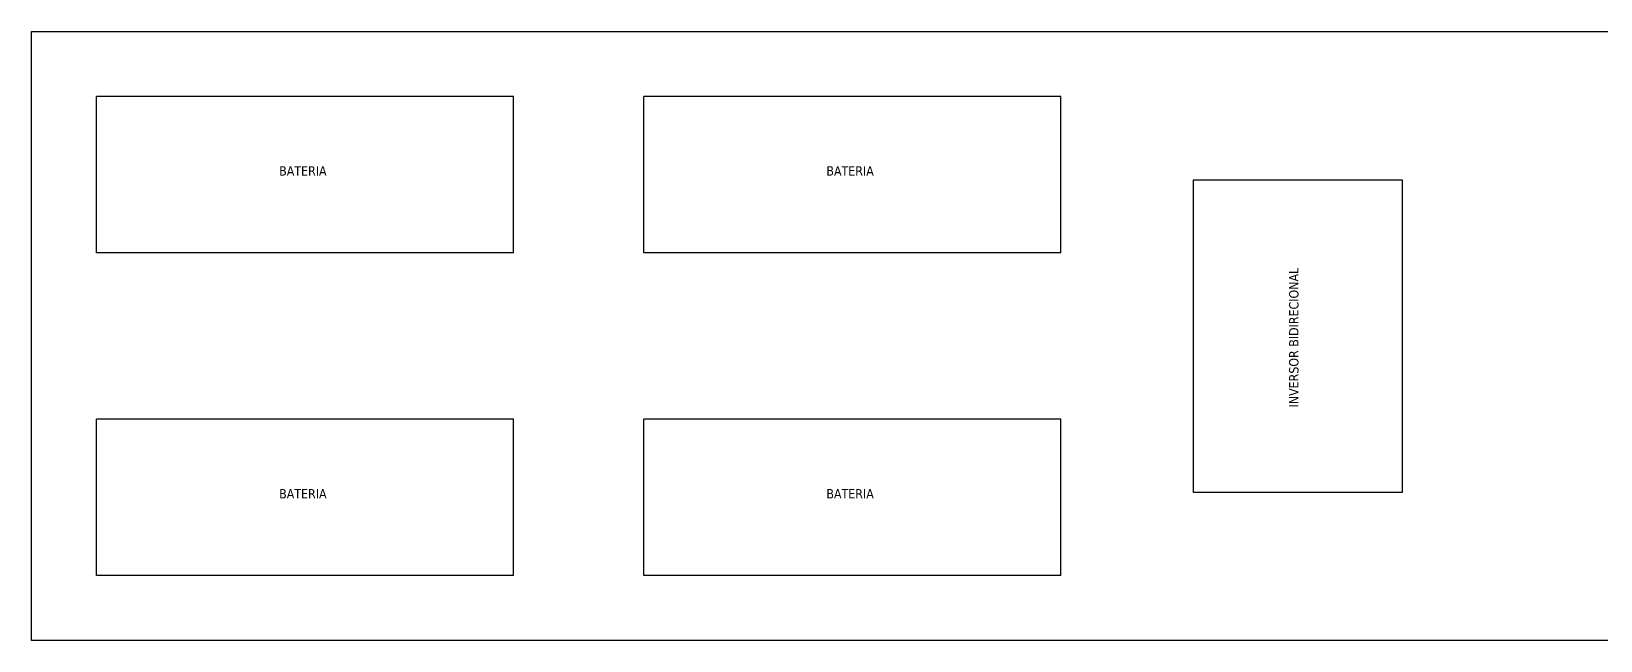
# Model space of a CAD drawing. Header units: millimetres. Extents: x 1341 to 37388, y -13954 to 1849.
# Drawn here: x 11100 to 17122, y -2890 to -550 of the extents above; entities that cross this region are included whole.
import ezdxf
from ezdxf.enums import TextEntityAlignment as Align

# ---------------------------------------------------------------- set-up
doc = ezdxf.new("R2010")
doc.units = ezdxf.units.MM
doc.layers.add('VIEWPORT', color=1, linetype='Continuous', lineweight=25, plot=False)
doc.styles.add('Tahoma', font='tahoma.ttf')

msp = doc.modelspace()

# ---------------------------------------------------------------- linework, layer by layer
for p, q in [((11350, -1400), (11350, -800)), ((12950, -800), (11350, -800)), ((12950, -1400), (12950, -800)), ((13450, -1400), (13450, -800)), ((15050, -800), (13450, -800)), ((15050, -1400), (15050, -800)), ((15560, -2320.42), (15560, -1120.42)), ((15560, -1120.42), (16360, -1120.42)), ((16360, -1120.42), (16360, -2320.42)), ((12950, -1400), (11350, -1400)), ((15050, -1400), (13450, -1400)), ((11350, -2640), (11350, -2040)), ((12950, -2040), (11350, -2040)), ((12950, -2640), (12950, -2040)), ((13450, -2640), (13450, -2040)), ((15050, -2040), (13450, -2040)), ((15050, -2640), (15050, -2040)), ((16360, -2320.42), (15560, -2320.42)), ((12950, -2640), (11350, -2640)), ((15050, -2640), (13450, -2640))]:
    msp.add_line(p, q)
msp.add_lwpolyline([(11100, -2890), (11100, -550), (23144, -550), (23144, -2890)], close=True)

# ---------------------------------------------------------------- texts
at = {"layer": 'VIEWPORT', "style": 'Tahoma'}
for p in [(12050.8, -1085.94), (14150.8, -1085.94), (12050.8, -2325.94), (14150.8, -2325.94)]:
    msp.add_text('BATERIA', height=36, dxfattribs=at).set_placement(p, align=Align.MIDDLE_LEFT)
msp.add_text('INVERSOR BIDIRECIONAL', height=36, rotation=90, dxfattribs=at).set_placement((15944.61, -1994.46), align=Align.MIDDLE_LEFT)

doc.saveas('drawing.dxf')
